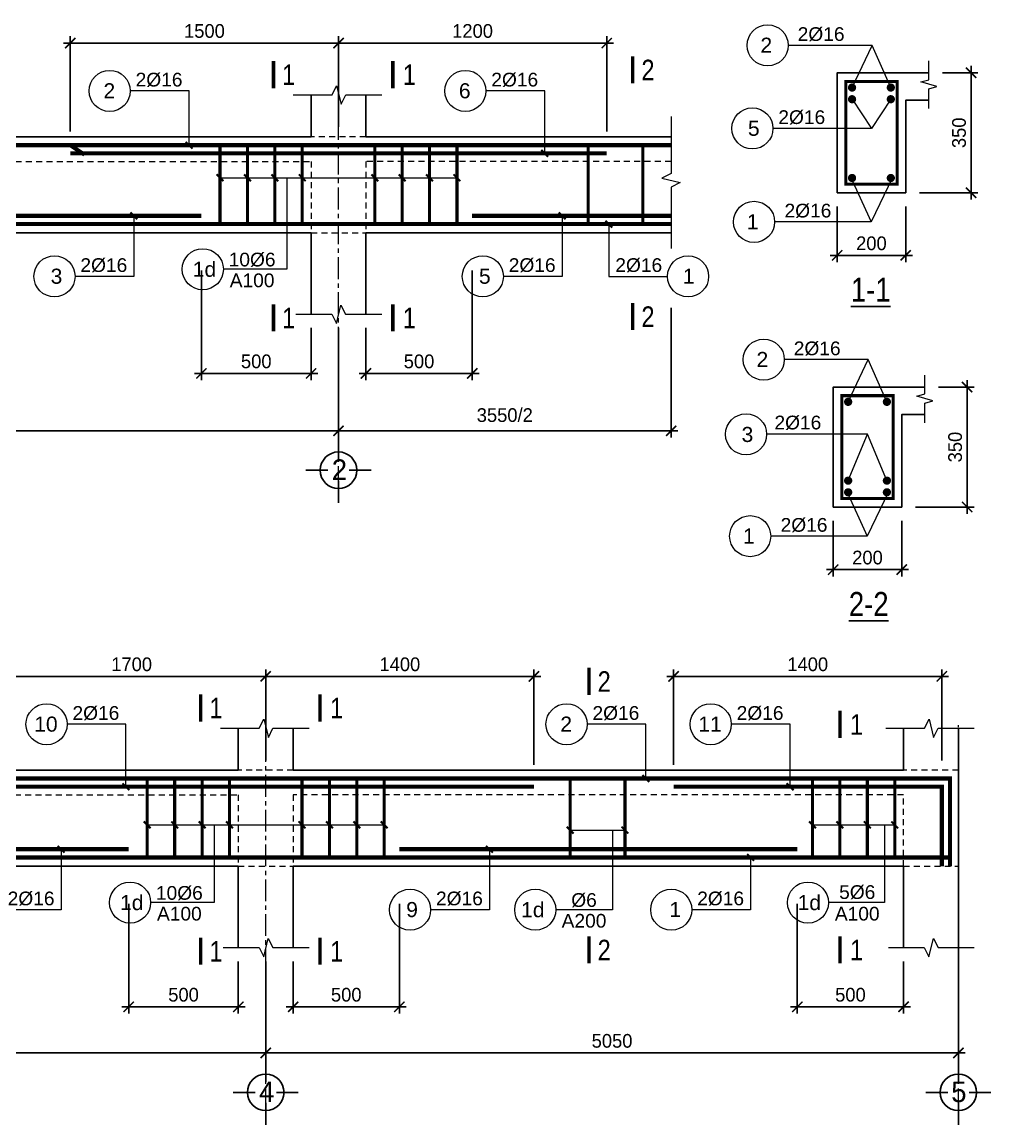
# Model space of a CAD drawing. Header units: millimetres. Extents: x -559287 to -299624, y 2351330 to 2655682.
# Drawn here: x -413353 to -399217, y 2519015 to 2535103 of the extents above; entities that cross this region are included whole.
import ezdxf
from ezdxf.enums import TextEntityAlignment as Align

# ---------------------------------------------------------------- set-up
doc = ezdxf.new("R2010")
doc.units = ezdxf.units.MM
doc.header["$LTSCALE"] = 10
for name, pattern in [('CENTER', [50.8, 31.75, -6.35, 6.35, -6.35]), ('HIDDEN', [0.3, 0.175, -0.125]), ('HIDDENX2', [0.75, 0.5, -0.25])]:
    doc.linetypes.add(name, pattern=pattern)
doc.layers.get('0').update_dxf_attribs({"lineweight": 20})
doc.layers.get('Defpoints').update_dxf_attribs({"lineweight": 20})
for name, color, linetype, lineweight in [('Dim', 251, 'Continuous', 15), ('Net khuat', 76, 'HIDDENX2', 15), ('Net manh', 8, 'Continuous', 13), ('Net thay', 4, 'Continuous', 25), ('Text', 54, 'Continuous', 25), ('Thep dai', 2, 'Continuous', 50), ('Thep doc', 140, 'Continuous', 60), ('Tim', 144, 'CENTER', 9)]:
    doc.layers.add(name, color=color, linetype=linetype, lineweight=lineweight)
doc.styles.add('HELVE', font='VHAVAN.TTF', dxfattribs={"height": 800})
doc.styles.add('IN-NHO', font='VHELVEN.TTF', dxfattribs={"height": 200})
doc.styles.add('NGHIA5', font='arial_0.ttf', dxfattribs={"height": 180})
doc.styles.get("Standard").update_dxf_attribs({"font": 'nghia5.shx', "height": 200})
doc.styles.add('STYLE1-S1', font='VHARIALN.TTF')
doc.dimstyles.new('dim20', dxfattribs={"dimscale": 100, "dimtxt": 200, "dimasz": 1.5, "dimexe": 1, "dimexo": 2, "dimgap": 0.75, "dimtad": 1, "dimdec": 0, "dimlfac": 0.2, "dimzin": 0, "dimdsep": 46, "dimtxsty": 'Standard', "dimblk1": 'ARCHTICK', "dimblk2": 'ARCHTICK', "dimsah": 1, "dimcen": 0.09, "dimdle": 1, "dimclrd": 256, "dimclre": 256, "dimclrt": 54, "dimadec": 0, "dimazin": 0, "dimtfac": 1, "dimtdec": 0, "dimtofl": 0, "dimtmove": 2, "dimatfit": 3, "dimfxl": 0, "dimtolj": 1, "dimtzin": 0, "dimarcsym": 0})
doc.dimstyles.new('dim25', dxfattribs={"dimscale": 100, "dimtxt": 200, "dimasz": 1.5, "dimexe": 1, "dimexo": 2, "dimgap": 0.75, "dimtad": 1, "dimdec": 0, "dimlfac": 0.25, "dimzin": 0, "dimdsep": 46, "dimtxsty": 'Standard', "dimblk1": 'ARCHTICK', "dimblk2": 'ARCHTICK', "dimsah": 1, "dimcen": 0.09, "dimdle": 1, "dimclrd": 256, "dimclre": 256, "dimclrt": 54, "dimadec": 0, "dimazin": 0, "dimtfac": 1, "dimtdec": 0, "dimtofl": 0, "dimtmove": 2, "dimatfit": 3, "dimfxl": 0, "dimtolj": 1, "dimtzin": 0, "dimarcsym": 0})

# ---------------------------------------------------------------- blocks, each defined once
blk = doc.blocks.new('truc ngang-helve')
for points in [[(0, -4.8), (0, 0)], [(-2.33, -7.13), (-7.13, -7.13)], [(2.33, -7.13), (7.13, -7.13)], [(0, -9.45), (0, -14.26)]]:
    blk.add_lwpolyline(points)
blk.add_circle((0, -7.13), 4)
at = {"style": 'HELVE'}
blk.add_attdef('A', text='', height=4.5, dxfattribs=at).set_placement((0.03, -7.01), align=Align.MIDDLE_CENTER)
blk = doc.blocks.new('_ARCHTICK')
at = {"color": 0, "linetype": 'ByBlock', "const_width": 0.15}
blk.add_lwpolyline([(-0.5, -0.5), (0.5, 0.5)], dxfattribs=at)
blk = doc.blocks.new('*D236')
at = {"layer": 'Defpoints', "color": 0, "ltscale": 10, "transparency": 16777216}
for p in [(-399692, 2521897), (-409798, 2521601), (-399692, 2520065)]:
    blk.add_point(p, dxfattribs=at)
at = {"layer": 'Dim', "lineweight": -2, "ltscale": 10, "transparency": 16777216}
for p, q in [((-399692, 2521697), (-399692, 2519965)), ((-409798, 2521401), (-409798, 2519965)), ((-409898, 2520065), (-399592, 2520065))]:
    blk.add_line(p, q, dxfattribs=at)
at = {"layer": 'Dim', "lineweight": -2, "ltscale": 10, "transparency": 16777216, "xscale": 150, "yscale": 150, "zscale": 150, "rotation": 180}
blk.add_blockref('_ARCHTICK', (-409798, 2520065), dxfattribs=at)
at = {"layer": 'Dim', "lineweight": -2, "ltscale": 10, "transparency": 16777216, "xscale": 150, "yscale": 150, "zscale": 150}
blk.add_blockref('_ARCHTICK', (-399692, 2520065), dxfattribs=at)
at = {"layer": 'Dim', "color": 54, "ltscale": 10, "transparency": 16777216, "insert": (-404745, 2520240), "char_height": 200, "attachment_point": 5}
blk.add_mtext('\\A1;5050', dxfattribs=at)
blk = doc.blocks.new('*D237')
at = {"layer": 'Defpoints', "color": 0, "ltscale": 3, "transparency": 16777216}
for p in [(-409798, 2525558), (-413710, 2524068), (-409798, 2524133)]:
    blk.add_point(p, dxfattribs=at)
at = {"layer": 'Dim', "lineweight": -2, "ltscale": 3, "transparency": 16777216}
for p, q in [((-413710, 2524268), (-413710, 2525658)), ((-409798, 2524333), (-409798, 2525658)), ((-413810, 2525558), (-409698, 2525558))]:
    blk.add_line(p, q, dxfattribs=at)
at = {"layer": 'Dim', "lineweight": -2, "ltscale": 3, "transparency": 16777216, "xscale": 150, "yscale": 150, "zscale": 150, "rotation": 180}
blk.add_blockref('_ARCHTICK', (-413710, 2525558), dxfattribs=at)
at = {"layer": 'Dim', "lineweight": -2, "ltscale": 3, "transparency": 16777216, "xscale": 150, "yscale": 150, "zscale": 150}
blk.add_blockref('_ARCHTICK', (-409798, 2525558), dxfattribs=at)
at = {"layer": 'Dim', "color": 54, "ltscale": 3, "transparency": 16777216, "insert": (-411754, 2525733), "char_height": 200, "attachment_point": 5}
blk.add_mtext('\\A1;1700', dxfattribs=at)
blk = doc.blocks.new('*D238')
at = {"layer": 'Defpoints', "color": 0, "ltscale": 10, "transparency": 16777216}
for p in [(-409798, 2521601), (-420159, 2521401), (-420159, 2520065)]:
    blk.add_point(p, dxfattribs=at)
at = {"layer": 'Dim', "lineweight": -2, "ltscale": 10, "transparency": 16777216}
for p, q in [((-409798, 2521401), (-409798, 2519965)), ((-420159, 2521201), (-420159, 2519965)), ((-409698, 2520065), (-420259, 2520065))]:
    blk.add_line(p, q, dxfattribs=at)
at = {"layer": 'Dim', "lineweight": -2, "ltscale": 10, "transparency": 16777216, "xscale": 150, "yscale": 150, "zscale": 150, "rotation": 180}
blk.add_blockref('_ARCHTICK', (-420159, 2520065), dxfattribs=at)
at = {"layer": 'Dim', "lineweight": -2, "ltscale": 10, "transparency": 16777216, "xscale": 150, "yscale": 150, "zscale": 150}
blk.add_blockref('_ARCHTICK', (-409798, 2520065), dxfattribs=at)
at = {"layer": 'Dim', "color": 54, "ltscale": 10, "transparency": 16777216, "insert": (-414978, 2520240), "char_height": 200, "attachment_point": 5}
blk.add_mtext('\\A1;5000', dxfattribs=at)
blk = doc.blocks.new('*D241')
at = {"layer": 'Defpoints', "color": 0, "ltscale": 10, "transparency": 16777216}
for p in [(-411797, 2522438), (-410198, 2521601), (-411797, 2520738)]:
    blk.add_point(p, dxfattribs=at)
at = {"layer": 'Dim', "lineweight": -2, "ltscale": 10, "transparency": 16777216}
for p, q in [((-411797, 2522238), (-411797, 2520638)), ((-410198, 2521401), (-410198, 2520638)), ((-410098, 2520738), (-411897, 2520738))]:
    blk.add_line(p, q, dxfattribs=at)
at = {"layer": 'Dim', "lineweight": -2, "ltscale": 10, "transparency": 16777216, "xscale": 150, "yscale": 150, "zscale": 150, "rotation": 180}
blk.add_blockref('_ARCHTICK', (-411797, 2520738), dxfattribs=at)
at = {"layer": 'Dim', "lineweight": -2, "ltscale": 10, "transparency": 16777216, "xscale": 150, "yscale": 150, "zscale": 150}
blk.add_blockref('_ARCHTICK', (-410198, 2520738), dxfattribs=at)
at = {"layer": 'Dim', "color": 54, "ltscale": 10, "transparency": 16777216, "insert": (-410997, 2520913), "char_height": 200, "attachment_point": 5}
blk.add_mtext('\\A1;500', dxfattribs=at)
blk = doc.blocks.new('*D243')
at = {"layer": 'Defpoints', "color": 0, "ltscale": 10, "transparency": 16777216}
for p in [(-402042, 2522438), (-400492, 2521601), (-402042, 2520738)]:
    blk.add_point(p, dxfattribs=at)
at = {"layer": 'Dim', "lineweight": -2, "ltscale": 10, "transparency": 16777216}
for p, q in [((-402042, 2522238), (-402042, 2520638)), ((-400492, 2521401), (-400492, 2520638)), ((-400392, 2520738), (-402142, 2520738))]:
    blk.add_line(p, q, dxfattribs=at)
at = {"layer": 'Dim', "lineweight": -2, "ltscale": 10, "transparency": 16777216, "xscale": 150, "yscale": 150, "zscale": 150, "rotation": 180}
blk.add_blockref('_ARCHTICK', (-402042, 2520738), dxfattribs=at)
at = {"layer": 'Dim', "lineweight": -2, "ltscale": 10, "transparency": 16777216, "xscale": 150, "yscale": 150, "zscale": 150}
blk.add_blockref('_ARCHTICK', (-400492, 2520738), dxfattribs=at)
at = {"layer": 'Dim', "color": 54, "ltscale": 10, "transparency": 16777216, "insert": (-401267, 2520913), "char_height": 200, "attachment_point": 5}
blk.add_mtext('\\A1;500', dxfattribs=at)
blk = doc.blocks.new('*D244')
at = {"layer": 'Defpoints', "color": 0, "ltscale": 3, "transparency": 16777216}
for p in [(-409798, 2525558), (-409798, 2524133), (-405885, 2524068)]:
    blk.add_point(p, dxfattribs=at)
at = {"layer": 'Dim', "lineweight": -2, "ltscale": 3, "transparency": 16777216}
for p, q in [((-409798, 2524333), (-409798, 2525658)), ((-405885, 2524268), (-405885, 2525658)), ((-405785, 2525558), (-409898, 2525558))]:
    blk.add_line(p, q, dxfattribs=at)
at = {"layer": 'Dim', "lineweight": -2, "ltscale": 3, "transparency": 16777216, "xscale": 150, "yscale": 150, "zscale": 150, "rotation": 180}
blk.add_blockref('_ARCHTICK', (-409798, 2525558), dxfattribs=at)
at = {"layer": 'Dim', "lineweight": -2, "ltscale": 3, "transparency": 16777216, "xscale": 150, "yscale": 150, "zscale": 150}
blk.add_blockref('_ARCHTICK', (-405885, 2525558), dxfattribs=at)
at = {"layer": 'Dim', "color": 54, "ltscale": 3, "transparency": 16777216, "insert": (-407841, 2525733), "char_height": 200, "attachment_point": 5}
blk.add_mtext('\\A1;1400', dxfattribs=at)
blk = doc.blocks.new('*D245')
at = {"layer": 'Defpoints', "color": 0, "ltscale": 3, "transparency": 16777216}
for p in [(-399934, 2525558), (-403847, 2524068), (-399934, 2524133)]:
    blk.add_point(p, dxfattribs=at)
at = {"layer": 'Dim', "lineweight": -2, "ltscale": 3, "transparency": 16777216}
for p, q in [((-403847, 2524268), (-403847, 2525658)), ((-399934, 2524333), (-399934, 2525658)), ((-403947, 2525558), (-399834, 2525558))]:
    blk.add_line(p, q, dxfattribs=at)
at = {"layer": 'Dim', "lineweight": -2, "ltscale": 3, "transparency": 16777216, "xscale": 150, "yscale": 150, "zscale": 150, "rotation": 180}
blk.add_blockref('_ARCHTICK', (-403847, 2525558), dxfattribs=at)
at = {"layer": 'Dim', "lineweight": -2, "ltscale": 3, "transparency": 16777216, "xscale": 150, "yscale": 150, "zscale": 150}
blk.add_blockref('_ARCHTICK', (-399934, 2525558), dxfattribs=at)
at = {"layer": 'Dim', "color": 54, "ltscale": 3, "transparency": 16777216, "insert": (-401890, 2525733), "char_height": 200, "attachment_point": 5}
blk.add_mtext('\\A1;1400', dxfattribs=at)
blk = doc.blocks.new('*D246')
at = {"layer": 'Defpoints', "color": 0, "ltscale": 10, "transparency": 16777216}
for p in [(-407848, 2522438), (-409398, 2521601), (-407848, 2520738)]:
    blk.add_point(p, dxfattribs=at)
at = {"layer": 'Dim', "lineweight": -2, "ltscale": 10, "transparency": 16777216}
for p, q in [((-407848, 2522238), (-407848, 2520638)), ((-409398, 2521401), (-409398, 2520638)), ((-409498, 2520738), (-407748, 2520738))]:
    blk.add_line(p, q, dxfattribs=at)
at = {"layer": 'Dim', "lineweight": -2, "ltscale": 10, "transparency": 16777216, "xscale": 150, "yscale": 150, "zscale": 150, "rotation": 180}
blk.add_blockref('_ARCHTICK', (-409398, 2520738), dxfattribs=at)
at = {"layer": 'Dim', "lineweight": -2, "ltscale": 10, "transparency": 16777216, "xscale": 150, "yscale": 150, "zscale": 150}
blk.add_blockref('_ARCHTICK', (-407848, 2520738), dxfattribs=at)
at = {"layer": 'Dim', "color": 54, "ltscale": 10, "transparency": 16777216, "insert": (-408623, 2520913), "char_height": 200, "attachment_point": 5}
blk.add_mtext('\\A1;500', dxfattribs=at)
blk = doc.blocks.new('*D247')
at = {"layer": 'Defpoints', "color": 0, "ltscale": 10, "transparency": 16777216}
for p in [(-403883, 2531136), (-408736, 2530840), (-403883, 2529140)]:
    blk.add_point(p, dxfattribs=at)
at = {"layer": 'Dim', "lineweight": -2, "ltscale": 10, "transparency": 16777216}
for p, q in [((-403883, 2530936), (-403883, 2529040)), ((-408736, 2530640), (-408736, 2529040)), ((-408836, 2529140), (-403783, 2529140))]:
    blk.add_line(p, q, dxfattribs=at)
at = {"layer": 'Dim', "lineweight": -2, "ltscale": 10, "transparency": 16777216, "xscale": 150, "yscale": 150, "zscale": 150, "rotation": 180}
blk.add_blockref('_ARCHTICK', (-408736, 2529140), dxfattribs=at)
at = {"layer": 'Dim', "lineweight": -2, "ltscale": 10, "transparency": 16777216, "xscale": 150, "yscale": 150, "zscale": 150}
blk.add_blockref('_ARCHTICK', (-403883, 2529140), dxfattribs=at)
at = {"layer": 'Dim', "color": 54, "ltscale": 10, "transparency": 16777216, "insert": (-406310, 2529368), "char_height": 200, "attachment_point": 5}
blk.add_mtext('\\A1;3550/2', dxfattribs=at)
blk = doc.blocks.new('*D248')
at = {"layer": 'Defpoints', "color": 0, "ltscale": 3, "transparency": 16777216}
for p in [(-408736, 2534796), (-408736, 2533372), (-412649, 2533306)]:
    blk.add_point(p, dxfattribs=at)
at = {"layer": 'Dim', "lineweight": -2, "ltscale": 3, "transparency": 16777216}
for p, q in [((-412649, 2533506), (-412649, 2534896)), ((-408736, 2533572), (-408736, 2534896)), ((-412749, 2534796), (-408636, 2534796))]:
    blk.add_line(p, q, dxfattribs=at)
at = {"layer": 'Dim', "lineweight": -2, "ltscale": 3, "transparency": 16777216, "xscale": 150, "yscale": 150, "zscale": 150, "rotation": 180}
blk.add_blockref('_ARCHTICK', (-412649, 2534796), dxfattribs=at)
at = {"layer": 'Dim', "lineweight": -2, "ltscale": 3, "transparency": 16777216, "xscale": 150, "yscale": 150, "zscale": 150}
blk.add_blockref('_ARCHTICK', (-408736, 2534796), dxfattribs=at)
at = {"layer": 'Dim', "color": 54, "ltscale": 3, "transparency": 16777216, "insert": (-410692, 2534971), "char_height": 200, "attachment_point": 5}
blk.add_mtext('\\A1;1500', dxfattribs=at)
blk = doc.blocks.new('*D249')
at = {"layer": 'Defpoints', "color": 0, "ltscale": 10, "transparency": 16777216}
for p in [(-419797, 2530840), (-408736, 2530840), (-419797, 2529140)]:
    blk.add_point(p, dxfattribs=at)
at = {"layer": 'Dim', "lineweight": -2, "ltscale": 10, "transparency": 16777216}
for p, q in [((-419797, 2530640), (-419797, 2529040)), ((-408736, 2530640), (-408736, 2529040)), ((-408636, 2529140), (-419897, 2529140))]:
    blk.add_line(p, q, dxfattribs=at)
at = {"layer": 'Dim', "lineweight": -2, "ltscale": 10, "transparency": 16777216, "xscale": 150, "yscale": 150, "zscale": 150, "rotation": 180}
blk.add_blockref('_ARCHTICK', (-419797, 2529140), dxfattribs=at)
at = {"layer": 'Dim', "lineweight": -2, "ltscale": 10, "transparency": 16777216, "xscale": 150, "yscale": 150, "zscale": 150}
blk.add_blockref('_ARCHTICK', (-408736, 2529140), dxfattribs=at)
at = {"layer": 'Dim', "color": 54, "ltscale": 10, "transparency": 16777216, "insert": (-414267, 2529315), "char_height": 200, "attachment_point": 5}
blk.add_mtext('\\A1;5100', dxfattribs=at)
blk = doc.blocks.new('*D228')
at = {"layer": 'Defpoints', "color": 0, "ltscale": 10, "transparency": 16777216}
for p in [(-410736, 2531677), (-409136, 2530840), (-410736, 2529977)]:
    blk.add_point(p, dxfattribs=at)
at = {"layer": 'Dim', "lineweight": -2, "ltscale": 10, "transparency": 16777216}
for p, q in [((-410736, 2531477), (-410736, 2529877)), ((-409136, 2530640), (-409136, 2529877)), ((-409036, 2529977), (-410836, 2529977))]:
    blk.add_line(p, q, dxfattribs=at)
at = {"layer": 'Dim', "lineweight": -2, "ltscale": 10, "transparency": 16777216, "xscale": 150, "yscale": 150, "zscale": 150, "rotation": 180}
blk.add_blockref('_ARCHTICK', (-410736, 2529977), dxfattribs=at)
at = {"layer": 'Dim', "lineweight": -2, "ltscale": 10, "transparency": 16777216, "xscale": 150, "yscale": 150, "zscale": 150}
blk.add_blockref('_ARCHTICK', (-409136, 2529977), dxfattribs=at)
at = {"layer": 'Dim', "color": 54, "ltscale": 10, "transparency": 16777216, "insert": (-409936, 2530152), "char_height": 200, "attachment_point": 5}
blk.add_mtext('\\A1;500', dxfattribs=at)
blk = doc.blocks.new('*D230')
at = {"layer": 'Defpoints', "color": 0, "ltscale": 3, "transparency": 16777216}
for p in [(-408736, 2534796), (-408736, 2533372), (-404823, 2533306)]:
    blk.add_point(p, dxfattribs=at)
at = {"layer": 'Dim', "lineweight": -2, "ltscale": 3, "transparency": 16777216}
for p, q in [((-408736, 2533572), (-408736, 2534896)), ((-404823, 2533506), (-404823, 2534896)), ((-404723, 2534796), (-408836, 2534796))]:
    blk.add_line(p, q, dxfattribs=at)
at = {"layer": 'Dim', "lineweight": -2, "ltscale": 3, "transparency": 16777216, "xscale": 150, "yscale": 150, "zscale": 150, "rotation": 180}
blk.add_blockref('_ARCHTICK', (-408736, 2534796), dxfattribs=at)
at = {"layer": 'Dim', "lineweight": -2, "ltscale": 3, "transparency": 16777216, "xscale": 150, "yscale": 150, "zscale": 150}
blk.add_blockref('_ARCHTICK', (-404823, 2534796), dxfattribs=at)
at = {"layer": 'Dim', "color": 54, "ltscale": 3, "transparency": 16777216, "insert": (-406780, 2534971), "char_height": 200, "attachment_point": 5}
blk.add_mtext('\\A1;1200', dxfattribs=at)
blk = doc.blocks.new('*D231')
at = {"layer": 'Defpoints', "color": 0, "ltscale": 10, "transparency": 16777216}
for p in [(-406786, 2531677), (-408336, 2530840), (-406786, 2529977)]:
    blk.add_point(p, dxfattribs=at)
at = {"layer": 'Dim', "lineweight": -2, "ltscale": 10, "transparency": 16777216}
for p, q in [((-406786, 2531477), (-406786, 2529877)), ((-408336, 2530640), (-408336, 2529877)), ((-408436, 2529977), (-406686, 2529977))]:
    blk.add_line(p, q, dxfattribs=at)
at = {"layer": 'Dim', "lineweight": -2, "ltscale": 10, "transparency": 16777216, "xscale": 150, "yscale": 150, "zscale": 150, "rotation": 180}
blk.add_blockref('_ARCHTICK', (-408336, 2529977), dxfattribs=at)
at = {"layer": 'Dim', "lineweight": -2, "ltscale": 10, "transparency": 16777216, "xscale": 150, "yscale": 150, "zscale": 150}
blk.add_blockref('_ARCHTICK', (-406786, 2529977), dxfattribs=at)
at = {"layer": 'Dim', "color": 54, "ltscale": 10, "transparency": 16777216, "insert": (-407561, 2530152), "char_height": 200, "attachment_point": 5}
blk.add_mtext('\\A1;500', dxfattribs=at)
blk = doc.blocks.new('*D250')
at = {"layer": 'Defpoints', "color": 0, "transparency": 16777216}
for p in [(-401461, 2532612), (-400461, 2532612), (-400461, 2531699)]:
    blk.add_point(p, dxfattribs=at)
at = {"layer": 'Dim', "lineweight": -2, "transparency": 16777216}
for p, q in [((-401461, 2532412), (-401461, 2531599)), ((-400461, 2532412), (-400461, 2531599)), ((-401561, 2531699), (-400361, 2531699))]:
    blk.add_line(p, q, dxfattribs=at)
at = {"layer": 'Dim', "lineweight": -2, "transparency": 16777216, "xscale": 150, "yscale": 150, "zscale": 150, "rotation": 180}
blk.add_blockref('_ARCHTICK', (-401461, 2531699), dxfattribs=at)
at = {"layer": 'Dim', "lineweight": -2, "transparency": 16777216, "xscale": 150, "yscale": 150, "zscale": 150}
blk.add_blockref('_ARCHTICK', (-400461, 2531699), dxfattribs=at)
at = {"layer": 'Dim', "color": 54, "transparency": 16777216, "insert": (-400961, 2531874), "char_height": 200, "attachment_point": 5}
blk.add_mtext('\\A1;200', dxfattribs=at)
blk = doc.blocks.new('*D251')
at = {"layer": 'Defpoints', "color": 0, "transparency": 16777216}
for p in [(-400124, 2534362), (-399507, 2534362), (-400461, 2532612)]:
    blk.add_point(p, dxfattribs=at)
at = {"layer": 'Dim', "lineweight": -2, "transparency": 16777216}
for p, q in [((-399924, 2534362), (-399407, 2534362)), ((-399507, 2532512), (-399507, 2534462)), ((-400261, 2532612), (-399407, 2532612))]:
    blk.add_line(p, q, dxfattribs=at)
at = {"layer": 'Dim', "lineweight": -2, "transparency": 16777216, "xscale": 150, "yscale": 150, "zscale": 150}
for p, rotation in [((-399507, 2534362), 90), ((-399507, 2532612), 270)]:
    blk.add_blockref('_ARCHTICK', p, dxfattribs=dict(at, rotation=rotation))
at = {"layer": 'Dim', "color": 54, "transparency": 16777216, "insert": (-399682, 2533487), "char_height": 200, "attachment_point": 5, "rotation": 90}
blk.add_mtext('\\A1;350', dxfattribs=at)
blk = doc.blocks.new('*D252')
at = {"layer": 'Defpoints', "color": 0, "transparency": 16777216}
for p in [(-401518, 2528028), (-400518, 2528028), (-400518, 2527115)]:
    blk.add_point(p, dxfattribs=at)
at = {"layer": 'Dim', "lineweight": -2, "transparency": 16777216}
for p, q in [((-401518, 2527828), (-401518, 2527015)), ((-400518, 2527828), (-400518, 2527015)), ((-401618, 2527115), (-400418, 2527115))]:
    blk.add_line(p, q, dxfattribs=at)
at = {"layer": 'Dim', "lineweight": -2, "transparency": 16777216, "xscale": 150, "yscale": 150, "zscale": 150, "rotation": 180}
blk.add_blockref('_ARCHTICK', (-401518, 2527115), dxfattribs=at)
at = {"layer": 'Dim', "lineweight": -2, "transparency": 16777216, "xscale": 150, "yscale": 150, "zscale": 150}
blk.add_blockref('_ARCHTICK', (-400518, 2527115), dxfattribs=at)
at = {"layer": 'Dim', "color": 54, "transparency": 16777216, "insert": (-401018, 2527290), "char_height": 200, "attachment_point": 5}
blk.add_mtext('\\A1;200', dxfattribs=at)
blk = doc.blocks.new('*D253')
at = {"layer": 'Defpoints', "color": 0, "transparency": 16777216}
for p in [(-400181, 2529778), (-399564, 2529778), (-400518, 2528028)]:
    blk.add_point(p, dxfattribs=at)
at = {"layer": 'Dim', "lineweight": -2, "transparency": 16777216}
for p, q in [((-399564, 2527928), (-399564, 2529878)), ((-399981, 2529778), (-399464, 2529778)), ((-400318, 2528028), (-399464, 2528028))]:
    blk.add_line(p, q, dxfattribs=at)
at = {"layer": 'Dim', "lineweight": -2, "transparency": 16777216, "xscale": 150, "yscale": 150, "zscale": 150}
for p, rotation in [((-399564, 2529778), 90), ((-399564, 2528028), 270)]:
    blk.add_blockref('_ARCHTICK', p, dxfattribs=dict(at, rotation=rotation))
at = {"layer": 'Dim', "color": 54, "transparency": 16777216, "insert": (-399739, 2528903), "char_height": 200, "attachment_point": 5, "rotation": 90}
blk.add_mtext('\\A1;350', dxfattribs=at)

msp = doc.modelspace()

# ---------------------------------------------------------------- linework, layer by layer
at = {"layer": 'Net khuat', "linetype": 'HIDDEN', "ltscale": 50}
for p, q in [((-408336.1, 2533428.1), (-409136.1, 2533428.1)), ((-418997.4, 2533068.1), (-409136.1, 2533068.1)), ((-409136.1, 2533068.1), (-409136.1, 2532028.1)), ((-403883.4, 2533068.1), (-408336.1, 2533068.1)), ((-408336.1, 2533068.1), (-408336.1, 2532028.1)), ((-409136.1, 2532028.1), (-408336.1, 2532028.1)), ((-409397.6, 2524189.4), (-410197.6, 2524189.4)), ((-399692.2, 2524189.4), (-400492.2, 2524189.4)), ((-419758.9, 2523829.4), (-410197.6, 2523829.4)), ((-410197.6, 2523829.4), (-410197.6, 2522789.4)), ((-400492.2, 2523829.4), (-409397.6, 2523829.4)), ((-409397.6, 2523829.4), (-409397.6, 2522789.4)), ((-400492.2, 2522789.4), (-400492.2, 2523829.4)), ((-410197.6, 2522789.4), (-409397.6, 2522789.4)), ((-400492.2, 2522789.4), (-399692.2, 2522789.4))]:
    msp.add_line(p, q, dxfattribs=at)
at = {"layer": 'Net manh'}
for p, q in [((-410464.8, 2532830.8), (-407007.4, 2532830.8)), ((-411526.2, 2523392.1), (-408068.9, 2523392.1)), ((-401820.8, 2523392.1), (-400620.8, 2523392.1))]:
    msp.add_line(p, q, dxfattribs=at)
for points in [[(-400677.9, 2534146.9), (-400951, 2534762.8), (-402174.9, 2534762.8)], [(-401243.3, 2534146.9), (-400951, 2534762.8), (-402174.9, 2534762.8)], [(-409396, 2534039.9), (-408830.9, 2534039.9), (-408763.6, 2534174), (-408698.1, 2533905.8), (-408630.9, 2534039.9), (-408103.4, 2534039.9)], [(-410916.7, 2533306.3), (-410916.7, 2534098.2), (-411774.4, 2534098.2)], [(-405727.4, 2533186.3), (-405727.4, 2534098.2), (-406585.1, 2534098.2)], [(-401243.3, 2533976.9), (-400960.6, 2533551.2), (-402397.1, 2533551.2)], [(-400677.9, 2533976.9), (-400960.6, 2533551.2), (-402397.1, 2533551.2)], [(-403883.4, 2533724.1), (-403883.4, 2532893.3), (-404017.5, 2532826.1), (-403749.3, 2532760.5), (-403883.4, 2532693.3), (-403883.4, 2531801)], [(-409490.5, 2532830.8), (-409490.5, 2531496.9), (-410415.8, 2531496.9)], [(-401260.7, 2532837.2), (-400965.7, 2532187.8), (-402372.7, 2532187.8)], [(-400654.8, 2532836.6), (-400965.7, 2532187.8), (-402372.7, 2532187.8)], [(-411722.2, 2532275), (-411722.2, 2531393.1), (-412579.9, 2531393.1)], [(-405472.9, 2532275), (-405472.9, 2531393.1), (-406330.6, 2531393.1)], [(-404793.2, 2532155.3), (-404793.2, 2531393.1), (-403935.5, 2531393.1)], [(-409357, 2530840.1), (-408832.9, 2530840.1), (-408765.7, 2530706), (-408700.1, 2530974.2), (-408632.9, 2530840.1), (-408103.4, 2530840.1)], [(-400735, 2529562.5), (-401008.1, 2530178.4), (-402231.9, 2530178.4)], [(-401300.3, 2529562.5), (-401008.1, 2530178.4), (-402231.9, 2530178.4)], [(-401300.3, 2528413.3), (-401017.7, 2529089), (-402489.8, 2529089)], [(-400735, 2528413.3), (-401017.7, 2529089), (-402489.8, 2529089)], [(-401317.8, 2528252.9), (-401022.8, 2527603.4), (-402429.8, 2527603.4)], [(-400711.9, 2528252.2), (-401022.8, 2527603.4), (-402429.8, 2527603.4)], [(-411837.9, 2523947.6), (-411837.9, 2524859.5), (-412695.6, 2524859.5)], [(-410457.5, 2524801.2), (-409892.3, 2524801.2), (-409825.1, 2524935.3), (-409759.5, 2524667.1), (-409692.3, 2524801.2), (-409164.9, 2524801.2)], [(-404251.1, 2524067.6), (-404251.1, 2524859.5), (-405108.8, 2524859.5)], [(-402147.7, 2523947.6), (-402147.7, 2524859.5), (-403005.4, 2524859.5)], [(-400752.1, 2524801.2), (-400186.9, 2524801.2), (-400119.7, 2524935.3), (-400054.1, 2524667.1), (-399986.9, 2524801.2), (-399459.5, 2524801.2)], [(-410551.9, 2523392.1), (-410551.9, 2522258.2), (-411477.2, 2522258.2)], [(-400772.1, 2523392.1), (-400772.1, 2522258.2), (-401586.9, 2522258.2)], [(-404737.5, 2523314.8), (-404737.5, 2522154.4), (-405565.4, 2522154.4)], [(-405356.2, 2523314.8), (-404556.2, 2523314.8)], [(-412783.7, 2523036.3), (-412783.7, 2522154.4), (-413641.4, 2522154.4)], [(-406534.3, 2523036.3), (-406534.3, 2522154.4), (-407392, 2522154.4)], [(-402723.6, 2522916.3), (-402723.6, 2522154.4), (-403581.3, 2522154.4)], [(-410418.5, 2521601.4), (-409894.4, 2521601.4), (-409827.2, 2521467.3), (-409761.6, 2521735.5), (-409694.4, 2521601.4), (-409164.9, 2521601.4)], [(-400713.1, 2521601.4), (-400189, 2521601.4), (-400121.8, 2521467.3), (-400056.2, 2521735.5), (-399989, 2521601.4), (-399459.5, 2521601.4)]]:
    msp.add_lwpolyline(points, dxfattribs=at)
at = {"layer": 'Net manh', "ltscale": 3}
for points in [[(-400123.8, 2533841.3), (-400123.8, 2534129.4), (-400007.9, 2534160.4), (-400239.7, 2534230.3), (-400123.8, 2534261.4), (-400123.8, 2534535.3)], [(-400180.9, 2529257), (-400180.9, 2529545), (-400065, 2529576.1), (-400296.8, 2529646), (-400180.9, 2529677), (-400180.9, 2529950.9)]]:
    msp.add_lwpolyline(points, dxfattribs=at)
at = {"layer": 'Net manh', "const_width": 30}
for points in [[(-410866.7, 2533256.3), (-410966.7, 2533356.3)], [(-405677.4, 2533136.3), (-405777.4, 2533236.3)], [(-410414.8, 2532780.8), (-410514.8, 2532880.8)], [(-410014.8, 2532780.8), (-410114.8, 2532880.8)], [(-409614.8, 2532780.8), (-409714.8, 2532880.8)], [(-409214.8, 2532780.8), (-409314.8, 2532880.8)], [(-408157.4, 2532780.8), (-408257.4, 2532880.8)], [(-407757.4, 2532780.8), (-407857.4, 2532880.8)], [(-407357.4, 2532780.8), (-407457.4, 2532880.8)], [(-406957.4, 2532780.8), (-407057.4, 2532880.8)], [(-411672.2, 2532225), (-411772.2, 2532325)], [(-405422.9, 2532225), (-405522.9, 2532325)], [(-404742.9, 2532105), (-404842.9, 2532205)], [(-404201.1, 2524017.6), (-404301.1, 2524117.6)], [(-411787.9, 2523897.6), (-411887.9, 2523997.6)], [(-402097.7, 2523897.6), (-402197.7, 2523997.6)], [(-411476.2, 2523342.1), (-411576.2, 2523442.1)], [(-411076.2, 2523342.1), (-411176.2, 2523442.1)], [(-410676.2, 2523342.1), (-410776.2, 2523442.1)], [(-410276.2, 2523342.1), (-410376.2, 2523442.1)], [(-409218.9, 2523342.1), (-409318.9, 2523442.1)], [(-408818.9, 2523342.1), (-408918.9, 2523442.1)], [(-408418.9, 2523342.1), (-408518.9, 2523442.1)], [(-408018.9, 2523342.1), (-408118.9, 2523442.1)], [(-401770.8, 2523342.1), (-401870.8, 2523442.1)], [(-401370.8, 2523342.1), (-401470.8, 2523442.1)], [(-400970.8, 2523342.1), (-401070.8, 2523442.1)], [(-400570.8, 2523342.1), (-400670.8, 2523442.1)], [(-405306.2, 2523264.8), (-405406.2, 2523364.8)], [(-404506.2, 2523264.8), (-404606.2, 2523364.8)], [(-412733.7, 2522986.3), (-412833.7, 2523086.3)], [(-406484.3, 2522986.3), (-406584.3, 2523086.3)], [(-402673.6, 2522866.3), (-402773.6, 2522966.3)]]:
    msp.add_lwpolyline(points, dxfattribs=at)
at = {"layer": 'Net manh'}
for centre in [(-402474.9, 2534762.8), (-412074.4, 2534098.2), (-406885.1, 2534098.2), (-402697.1, 2533551.2), (-402672.7, 2532187.8), (-410715.8, 2531496.9), (-412879.9, 2531393.1), (-406630.6, 2531393.1), (-403635.5, 2531393.1), (-402531.9, 2530178.4), (-402789.8, 2529089), (-402729.8, 2527603.4), (-412995.6, 2524859.5), (-405408.8, 2524859.5), (-403305.4, 2524859.5), (-411777.2, 2522258.2), (-407692, 2522154.4), (-405865.4, 2522154.4), (-403881.3, 2522154.4), (-401886.9, 2522258.2)]:
    msp.add_circle(centre, 300, dxfattribs=at)
at = {"layer": 'Net thay'}
for p, q in [((-409136.1, 2534039.9), (-409136.1, 2533428.1)), ((-408336.1, 2533428.1), (-408336.1, 2534039.9)), ((-409136.1, 2532028.1), (-409136.1, 2530840.1)), ((-409136.1, 2532028.1), (-409136.1, 2530840.1)), ((-408336.1, 2532028.1), (-408336.1, 2530840.1)), ((-410197.6, 2524801.2), (-410197.6, 2524189.4)), ((-409397.6, 2524189.4), (-409397.6, 2524801.2)), ((-400492.2, 2524801.2), (-400492.2, 2524189.4)), ((-399692.2, 2524801.2), (-399692.2, 2521601.4)), ((-410197.6, 2522789.4), (-410197.6, 2521601.4)), ((-410197.6, 2522789.4), (-410197.6, 2521601.4)), ((-409397.6, 2522789.4), (-409397.6, 2521601.4)), ((-400492.2, 2522789.4), (-400492.2, 2521601.4)), ((-400492.2, 2522789.4), (-400492.2, 2521601.4))]:
    msp.add_line(p, q, dxfattribs=at)
at = {"layer": 'Net thay', "ltscale": 10}
for p, q in [((-409136.1, 2533428.1), (-418997.3, 2533428.1)), ((-403883.4, 2533428.1), (-408336.1, 2533428.1)), ((-409136.1, 2532028.1), (-418997.3, 2532028.1)), ((-408336.1, 2532028.1), (-403883.4, 2532028.1)), ((-410197.6, 2524189.4), (-419758.8, 2524189.4)), ((-400492.2, 2524189.4), (-409397.6, 2524189.4)), ((-410197.6, 2522789.4), (-419758.8, 2522789.4)), ((-409397.6, 2522789.4), (-400492.2, 2522789.4))]:
    msp.add_line(p, q, dxfattribs=at)
for points in [[(-400123.8, 2534362.2), (-401460.6, 2534362.2), (-401460.6, 2532612.2), (-400460.6, 2532612.2), (-400460.6, 2533962.2), (-400123.8, 2533962.2)], [(-400180.9, 2529777.9), (-401517.7, 2529777.9), (-401517.7, 2528027.9), (-400517.7, 2528027.9), (-400517.7, 2529377.9), (-400180.9, 2529377.9)]]:
    msp.add_lwpolyline(points, dxfattribs=at)
at = {"layer": 'Text', "const_width": 50}
for points in [[(-409684.6, 2534535.2), (-409684.6, 2534137.9)], [(-407943.2, 2534535.2), (-407943.2, 2534137.9)], [(-404443.7, 2534604.1), (-404443.7, 2534206.9)], [(-409684.6, 2530987.2), (-409684.6, 2530590)], [(-407943.2, 2530987.2), (-407943.2, 2530590)], [(-404443.7, 2531005.8), (-404443.7, 2530608.5)], [(-405082.4, 2525684), (-405082.4, 2525286.8)], [(-410746.1, 2525296.5), (-410746.1, 2524899.2)], [(-409004.7, 2525296.5), (-409004.7, 2524899.2)], [(-401420.5, 2525057.7), (-401420.5, 2524660.4)], [(-405082.4, 2521767.1), (-405082.4, 2521369.8)], [(-401420.5, 2521767.1), (-401420.5, 2521369.8)], [(-410746.1, 2521748.5), (-410746.1, 2521351.2)], [(-409004.7, 2521748.5), (-409004.7, 2521351.2)]]:
    msp.add_lwpolyline(points, dxfattribs=at)
at = {"layer": 'Thep dai', "const_width": 45}
for points in [[(-401335.6, 2532737.2), (-400585.6, 2532737.2), (-400585.6, 2534237.2), (-401335.6, 2534237.2), (-401335.6, 2532737.2)], [(-410464.8, 2532155.3), (-410464.8, 2533306.3)], [(-410064.8, 2532155.3), (-410064.8, 2533306.3)], [(-409664.8, 2532155.3), (-409664.8, 2533306.3)], [(-409264.8, 2532155.3), (-409264.8, 2533306.3)], [(-408207.4, 2532155.3), (-408207.4, 2533306.3)], [(-407807.4, 2532155.3), (-407807.4, 2533306.3)], [(-407407.4, 2532155.3), (-407407.4, 2533306.3)], [(-407007.4, 2532155.3), (-407007.4, 2533306.3)], [(-405094.7, 2532155.3), (-405094.7, 2533306.3)], [(-404294.7, 2532155.3), (-404294.7, 2533306.3)], [(-401392.7, 2528152.9), (-400642.7, 2528152.9), (-400642.7, 2529652.9), (-401392.7, 2529652.9), (-401392.7, 2528152.9)], [(-411526.2, 2522916.6), (-411526.2, 2524067.6)], [(-411126.2, 2522916.6), (-411126.2, 2524067.6)], [(-410726.2, 2522916.6), (-410726.2, 2524067.6)], [(-410326.2, 2522916.6), (-410326.2, 2524067.6)], [(-409268.9, 2522916.6), (-409268.9, 2524067.6)], [(-408868.9, 2522916.6), (-408868.9, 2524067.6)], [(-408468.9, 2522916.6), (-408468.9, 2524067.6)], [(-408068.9, 2522916.6), (-408068.9, 2524067.6)], [(-405356.2, 2522916.6), (-405356.2, 2524067.6)], [(-404556.2, 2522916.6), (-404556.2, 2524067.6)], [(-401820.8, 2522916.6), (-401820.8, 2524067.6)], [(-401420.8, 2522916.6), (-401420.8, 2524067.6)], [(-401020.8, 2522916.6), (-401020.8, 2524067.6)], [(-400620.8, 2522916.6), (-400620.8, 2524067.6)]]:
    msp.add_lwpolyline(points, dxfattribs=at)
at = {"layer": 'Thep doc', "const_width": 60}
for points in [[(-401273.3, 2534146.9, 1), (-401213.3, 2534146.9, 1)], [(-400647.9, 2534146.9, -1), (-400707.9, 2534146.9, -1)], [(-401273.3, 2533976.9, 1), (-401213.3, 2533976.9, 1)], [(-400647.9, 2533976.9, -1), (-400707.9, 2533976.9, -1)], [(-401273.3, 2532827.6, -1), (-401213.3, 2532827.6, -1)], [(-400647.9, 2532827.6, 1), (-400707.9, 2532827.6, 1)], [(-401330.3, 2529562.5, 1), (-401270.3, 2529562.5, 1)], [(-400705, 2529562.5, -1), (-400765, 2529562.5, -1)], [(-401330.3, 2528413.3, -1), (-401270.3, 2528413.3, -1)], [(-400705, 2528413.3, 1), (-400765, 2528413.3, 1)], [(-401330.3, 2528243.3, -1), (-401270.3, 2528243.3, -1)], [(-400705, 2528243.3, 1), (-400765, 2528243.3, 1)]]:
    msp.add_lwpolyline(points, format="xyb", close=True, dxfattribs=at)
at = {"layer": 'Thep doc', "ltscale": 10, "const_width": 60}
for points in [[(-403883.4, 2533306.3), (-424314.5, 2533306.3), (-424314.5, 2532028.1)], [(-412442.8, 2533168.5), (-412648.7, 2533306.3)], [(-404823.5, 2533186.3), (-412648.7, 2533186.3)], [(-410735.9, 2532275.3), (-417397.6, 2532275.3)], [(-403883.4, 2532275.3), (-406786.3, 2532275.3)], [(-403883.4, 2532155.3), (-424314.5, 2532155.3)], [(-399814, 2522789.4), (-399814, 2524067.6), (-425573.5, 2524067.6)], [(-405884.9, 2523947.6), (-413710.2, 2523947.6)], [(-399934, 2522789.4), (-399934, 2523947.6), (-403846.7, 2523947.6)], [(-399814, 2522916.6), (-425573.5, 2522916.6)], [(-411797.3, 2523036.6), (-418159, 2523036.6)], [(-402041.9, 2523036.6), (-407847.8, 2523036.6)]]:
    msp.add_lwpolyline(points, dxfattribs=at)
at = {"layer": 'Tim'}
for p, q in [((-408736.1, 2528306.4), (-408736.1, 2534082.5)), ((-409797.6, 2519231.1), (-409797.6, 2524843.8)), ((-399692.2, 2519231.1), (-399692.2, 2524843.8))]:
    msp.add_line(p, q, dxfattribs=at)

# ---------------------------------------------------------------- block references
at = {"layer": 'Net thay'}
ref = msp.add_blockref('truc ngang-helve', (-408736.1, 2529040.2), dxfattribs=dict(at, xscale=-66.66666666662786, yscale=66.66666666604578, zscale=66.66666666666667))
ref.add_attrib('A', '2', dxfattribs={"layer": 'Text', "height": 300, "style": 'HELVE'}).set_placement((-408722.6, 2528573.1), align=Align.MIDDLE_CENTER)
ref = msp.add_blockref('truc ngang-helve', (-409797.6, 2519965), dxfattribs=dict(at, xscale=-66.66666666662786, yscale=66.66666666604578, zscale=66.66666666666667))
ref.add_attrib('A', '4', dxfattribs={"layer": 'Text', "height": 300, "style": 'HELVE'}).set_placement((-409784.1, 2519497.8), align=Align.MIDDLE_CENTER)
ref = msp.add_blockref('truc ngang-helve', (-399692.2, 2519965), dxfattribs=dict(at, xscale=-66.66666666662786, yscale=66.66666666604578, zscale=66.66666666666667))
ref.add_attrib('A', '5', dxfattribs={"layer": 'Text', "height": 300, "style": 'HELVE'}).set_placement((-399684.6, 2519497.8), align=Align.MIDDLE_CENTER)

# ---------------------------------------------------------------- texts
at = {"layer": 'Text', "ltscale": 3, "style": 'NGHIA5'}
for s, p in [('2%%C16', (-401694.9, 2534827.1)), ('2%%C16', (-411354.2, 2534162.5)), ('2%%C16', (-406164.9, 2534162.5)), ('2%%C16', (-401977, 2533615.4)), ('2%%C16', (-401886.9, 2532252)), ('2%%C16', (-412159.8, 2531457.4)), ('10%%C6', (-409996.5, 2531538.2)), ('2%%C16', (-405910.4, 2531457.4)), ('2%%C16', (-404355.6, 2531457.4)), ('A100', (-409996.5, 2531235.2)), ('2%%C16', (-401752, 2530242.7)), ('2%%C16', (-402034, 2529160.9)), ('2%%C16', (-401944, 2527667.7)), ('2%%C16', (-412275.4, 2524923.8)), ('2%%C16', (-404688.6, 2524923.8)), ('2%%C16', (-402585.3, 2524923.8)), ('2%%C16', (-413221.2, 2522218.6)), ('10%%C6', (-411058, 2522299.5)), ('2%%C16', (-406971.9, 2522218.6)), ('2%%C16', (-403161.1, 2522218.6)), ('5%%C6', (-401167.7, 2522311.4)), ('%%C6', (-405154, 2522195.7)), ('A100', (-411058, 2521996.4)), ('A100', (-401167.7, 2521996.4)), ('A200', (-405154, 2521892.6))]:
    msp.add_text(s, height=200, dxfattribs=at).set_placement(p, align=Align.CENTER)
at = {"layer": 'Text'}
for s, height, style, p in [('2', 220, 'IN-NHO', (-402494.8, 2534764.8)), ('2', 300, 'STYLE1-S1', (-404220.9, 2534403)), ('1', 300, 'STYLE1-S1', (-409462.7, 2534334.1)), ('1', 300, 'STYLE1-S1', (-407701.6, 2534334.1)), ('2', 220, 'IN-NHO', (-412079.8, 2534100.3)), ('6', 220, 'IN-NHO', (-406894.2, 2534100.3)), ('5', 220, 'IN-NHO', (-402677.2, 2533553.2)), ('1', 220, 'IN-NHO', (-402692.6, 2532189.8)), ('1d', 220, 'IN-NHO', (-410691.2, 2531496.9)), ('3', 220, 'IN-NHO', (-412850.8, 2531395.1)), ('5', 220, 'IN-NHO', (-406601.5, 2531395.1)), ('1', 220, 'IN-NHO', (-403626.6, 2531395.1)), ('%%U1-1', 350, 'STYLE1-S1', (-400970.8, 2531198.2)), ('2', 300, 'STYLE1-S1', (-404220.9, 2530804.7)), ('1', 300, 'STYLE1-S1', (-409462.7, 2530786.1)), ('1', 300, 'STYLE1-S1', (-407701.6, 2530786.1)), ('2', 220, 'IN-NHO', (-402551.8, 2530180.5)), ('3', 220, 'IN-NHO', (-402769.9, 2529086.9)), ('1', 220, 'IN-NHO', (-402749.7, 2527605.5)), ('%%U2-2', 350, 'STYLE1-S1', (-400999.9, 2526613.9)), ('2', 300, 'STYLE1-S1', (-404859.6, 2525482.9)), ('1', 300, 'STYLE1-S1', (-410524.1, 2525095.3)), ('1', 300, 'STYLE1-S1', (-408763.1, 2525095.3)), ('1', 300, 'STYLE1-S1', (-401178.9, 2524856.5)), ('10', 220, 'IN-NHO', (-413004.7, 2524861.5)), ('2', 220, 'IN-NHO', (-405414.2, 2524861.5)), ('11', 220, 'IN-NHO', (-403315.7, 2524861.5)), ('1d', 220, 'IN-NHO', (-411752.7, 2522258.2)), ('9', 220, 'IN-NHO', (-407663, 2522156.4)), ('1d', 220, 'IN-NHO', (-405900.9, 2522154.4)), ('1', 220, 'IN-NHO', (-403823.4, 2522156.4)), ('1d', 220, 'IN-NHO', (-401867.1, 2522258.2)), ('1', 300, 'STYLE1-S1', (-410524.1, 2521547.4)), ('1', 300, 'STYLE1-S1', (-408763.1, 2521547.4)), ('2', 300, 'STYLE1-S1', (-404859.6, 2521565.9)), ('1', 300, 'STYLE1-S1', (-401178.9, 2521565.9))]:
    msp.add_text(s, height=height, dxfattribs=dict(at, style=style)).set_placement(p, align=Align.MIDDLE_CENTER)

# ---------------------------------------------------------------- dimensions: what is measured, and where the dimension line sits
at = {"layer": 'Dim', "ltscale": 3}
for base, p1, p2, text, picture, middle in [((-408736.1, 2534796.3), (-412648.7, 2533306.3), (-408736.1, 2533372.1), '1500', '*D248', (-410692.4, 2534971.3)), ((-409797.6, 2525557.6), (-413710.2, 2524067.6), (-409797.6, 2524133.4), '1700', '*D237', (-411753.9, 2525732.6)), ((-399934, 2525557.6), (-403846.7, 2524067.6), (-399934, 2524133.4), '1400', '*D245', (-401890.3, 2525732.6))]:
    dim = msp.add_linear_dim(base=base, p1=p1, p2=p2, text=text, dimstyle='dim25', dxfattribs=at)
    dim.commit()
    dim.dimension.update_dxf_attribs({"geometry": picture, "text_midpoint": middle})
for base, p1, p2, text, picture, middle in [((-408736.1, 2534796.3), (-404823.5, 2533306.3), (-408736.1, 2533372.1), '1200', '*D230', (-406779.8, 2534971.3)), ((-409797.6, 2525557.6), (-405884.9, 2524067.6), (-409797.6, 2524133.4), '1400', '*D244', (-407841.2, 2525732.6))]:
    dim = msp.add_linear_dim(base=base, p1=p1, p2=p2, angle=180, text=text, dimstyle='dim25', dxfattribs=at)
    dim.commit()
    dim.dimension.update_dxf_attribs({"geometry": picture, "text_midpoint": middle})
at = {"layer": 'Dim'}
for base, p1, p2, picture, middle in [((-399506.9, 2534362.2), (-400460.6, 2532612.2), (-400123.8, 2534362.2), '*D251', (-399681.9, 2533487.2)), ((-399564, 2529777.9), (-400517.7, 2528027.9), (-400180.9, 2529777.9), '*D253', (-399739, 2528902.9))]:
    dim = msp.add_linear_dim(base=base, p1=p1, p2=p2, angle=90, dimstyle='dim20', dxfattribs=at)
    dim.commit()
    dim.dimension.update_dxf_attribs({"geometry": picture, "text_midpoint": middle})
for base, p1, p2, picture, middle in [((-400460.6, 2531699.3), (-401460.6, 2532612.2), (-400460.6, 2532612.2), '*D250', (-400960.6, 2531874.3)), ((-400517.7, 2527115), (-401517.7, 2528027.9), (-400517.7, 2528027.9), '*D252', (-401017.7, 2527290))]:
    dim = msp.add_linear_dim(base=base, p1=p1, p2=p2, dimstyle='dim20', dxfattribs=at)
    dim.commit()
    dim.dimension.update_dxf_attribs({"geometry": picture, "text_midpoint": middle})
at = {"layer": 'Dim', "ltscale": 10}
for base, p1, p2, text, picture, middle in [((-410735.9, 2529976.9), (-409136.1, 2530840.1), (-410735.9, 2531677.1), '500', '*D228', (-409936, 2530151.9)), ((-403883.4, 2529140.2), (-408736.1, 2530840.1), (-403883.4, 2531135.9), '3550/2', '*D247', (-406309.7, 2529367.6)), ((-411797.3, 2520738.2), (-410197.6, 2521601.4), (-411797.3, 2522438.3), '500', '*D241', (-410997.4, 2520913.2)), ((-402041.9, 2520738.2), (-400492.2, 2521601.4), (-402041.9, 2522438.3), '500', '*D243', (-401267, 2520913.2)), ((-399692.2, 2520065), (-409797.6, 2521601.4), (-399692.2, 2521897.2), '5050', '*D236', (-404744.9, 2520240))]:
    dim = msp.add_linear_dim(base=base, p1=p1, p2=p2, angle=180, text=text, dimstyle='dim25', dxfattribs=at)
    dim.commit()
    dim.dimension.update_dxf_attribs({"geometry": picture, "text_midpoint": middle})
for base, p1, p2, text, picture, middle in [((-406786.3, 2529976.9), (-408336.1, 2530840.1), (-406786.3, 2531677.1), '500', '*D231', (-407561.2, 2530151.9)), ((-419797.3, 2529140.2), (-408736.1, 2530840.1), (-419797.3, 2530840.1), '5100', '*D249', (-414266.7, 2529315.2)), ((-407847.8, 2520738.2), (-409397.6, 2521601.4), (-407847.8, 2522438.3), '500', '*D246', (-408622.7, 2520913.2)), ((-420158.8, 2520065), (-409797.6, 2521601.4), (-420158.8, 2521401.4), '5000', '*D238', (-414978.2, 2520240))]:
    dim = msp.add_linear_dim(base=base, p1=p1, p2=p2, text=text, dimstyle='dim25', dxfattribs=at)
    dim.commit()
    dim.dimension.update_dxf_attribs({"geometry": picture, "text_midpoint": middle})

doc.saveas('drawing.dxf')
